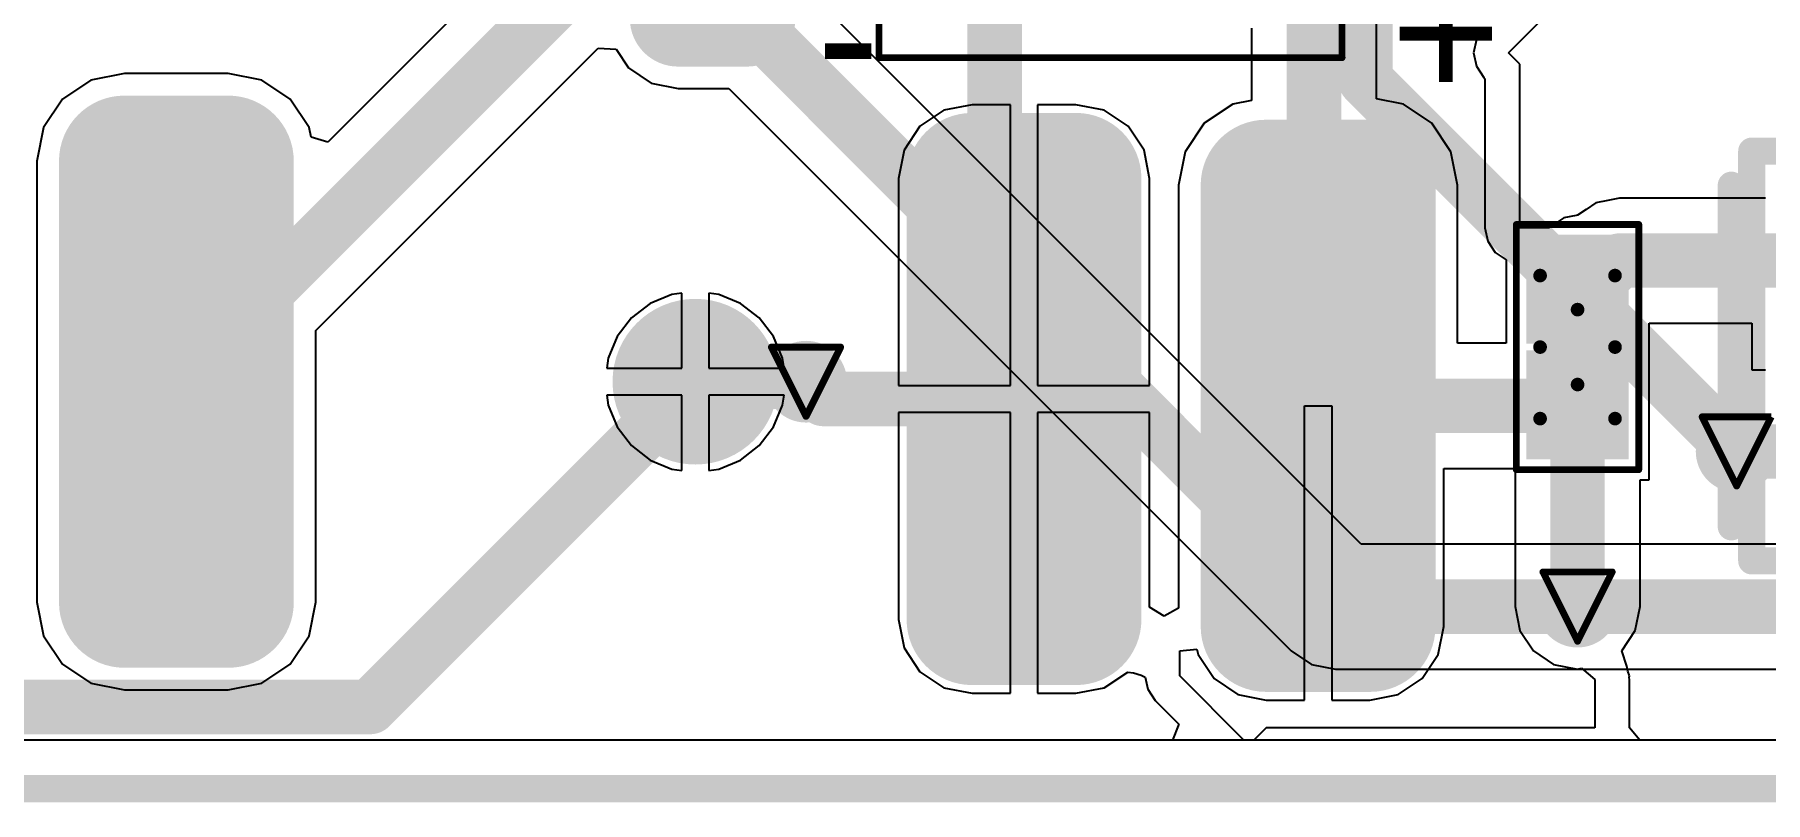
# Model space of a CAD drawing. Header units: millimetres. Extents: x 9.6 to 105, y 7.6 to 66.9.
# Drawn here: x 63.98 to 76.69, y 8.34 to 13.98 of the extents above; entities that cross this region are included whole.
import ezdxf

# ---------------------------------------------------------------- set-up
doc = ezdxf.new("R2010")
doc.units = ezdxf.units.MM
for name, color, linetype in [('BottomLayer', 5, 'Continuous'), ('BottomPaste', 16, 'Continuous'), ('BottomSolder', 6, 'Continuous'), ('DrillDrawing', 1, 'Continuous'), ('KeepOutLayer', 6, 'Continuous'), ('Mechanical13', 56, 'Continuous'), ('Mechanical15', 56, 'Continuous'), ('Mechanical3', 76, 'Continuous'), ('Mechanical5', 56, 'Continuous'), ('TopLayer', 1, 'Continuous'), ('TopOverlay', 2, 'Continuous'), ('TopPaste', 8, 'Continuous'), ('TopSolder', 216, 'Continuous'), ('ViaHoleLayer', 16, 'Continuous')]:
    doc.layers.add(name, color=color, linetype=linetype)
doc.styles.add('Arial', font='arial.ttf', dxfattribs={"height": 0.2})

msp = doc.modelspace()

# ---------------------------------------------------------------- hatches: boundary and pattern name
at = {"layer": 'BottomLayer'}
h = msp.add_hatch(color=5, dxfattribs=at)
edge = h.paths.add_edge_path()
edge.add_arc((68.707, 14.097), 0.254, 180, 270)
edge.add_line((68.707, 13.843), (69.215, 13.843))
edge.add_arc((69.215, 14.097), 0.254, 270, 360)
edge.add_line((69.469, 14.097), (69.469, 14.605))
edge.add_arc((69.215, 14.605), 0.254, 0, 90)
edge.add_line((69.215, 14.859), (68.707, 14.859))
edge.add_arc((68.707, 14.605), 0.254, 90, 180)
edge.add_line((68.453, 14.605), (68.453, 14.097))
h = msp.add_hatch(color=5, dxfattribs=at)
edge = h.paths.add_edge_path()
edge.add_arc((64.643, 13.049), 0.381, 90, 180)
edge.add_line((64.262, 13.049), (64.262, 9.811))
edge.add_arc((64.643, 9.811), 0.381, 180, 270)
edge.add_line((64.643, 9.43), (65.405, 9.43))
edge.add_arc((65.405, 9.811), 0.381, 270, 360)
edge.add_line((65.786, 9.811), (65.786, 13.049))
edge.add_arc((65.405, 13.049), 0.381, 0, 90)
edge.add_line((65.405, 13.43), (64.643, 13.43))
h = msp.add_hatch(color=5, dxfattribs=at)
edge = h.paths.add_edge_path()
edge.add_arc((68.834, 11.43), 0.508, 0, 360)
h = msp.add_hatch(color=5, dxfattribs=at)
edge = h.paths.add_edge_path()
edge.add_arc((69.647, 11.43), 0.2, 0, 360)
h = msp.add_hatch(color=5, dxfattribs=at)
edge = h.paths.add_edge_path()
edge.add_arc((76.479, 10.918), 0.2, 0, 360)
h = msp.add_hatch(color=5, dxfattribs=at)
edge = h.paths.add_edge_path()
edge.add_arc((75.311, 9.779), 0.2, 0, 360)
at = {"layer": 'BottomPaste'}
h = msp.add_hatch(color=16, dxfattribs=at)
edge = h.paths.add_edge_path()
edge.add_arc((68.707, 14.097), 0.204, 180, 270)
edge.add_line((68.707, 13.893), (69.215, 13.893))
edge.add_arc((69.215, 14.097), 0.204, 270, 360)
edge.add_line((69.419, 14.097), (69.419, 14.605))
edge.add_arc((69.215, 14.605), 0.204, 0, 90)
edge.add_line((69.215, 14.809), (68.707, 14.809))
edge.add_arc((68.707, 14.605), 0.204, 90, 180)
edge.add_line((68.503, 14.605), (68.503, 14.097))
h = msp.add_hatch(color=16, dxfattribs=at)
edge = h.paths.add_edge_path()
edge.add_arc((64.643, 13.049), 0.331, 90, 180)
edge.add_line((64.312, 13.049), (64.312, 9.811))
edge.add_arc((64.643, 9.811), 0.331, 180, 270)
edge.add_line((64.643, 9.48), (65.405, 9.48))
edge.add_arc((65.405, 9.811), 0.331, 270, 360)
edge.add_line((65.736, 9.811), (65.736, 13.049))
edge.add_arc((65.405, 13.049), 0.331, 0, 90)
edge.add_line((65.405, 13.38), (64.643, 13.38))
h = msp.add_hatch(color=16, dxfattribs=at)
edge = h.paths.add_edge_path()
edge.add_arc((68.834, 11.43), 0.458, 0, 360)
at = {"layer": 'BottomSolder'}
h = msp.add_hatch(color=6, dxfattribs=at)
edge = h.paths.add_edge_path()
edge.add_arc((68.707, 14.097), 0.354, 180, 270)
edge.add_line((68.707, 13.743), (69.215, 13.743))
edge.add_arc((69.215, 14.097), 0.354, 270, 360)
edge.add_line((69.569, 14.097), (69.569, 14.605))
edge.add_arc((69.215, 14.605), 0.354, 0, 90)
edge.add_line((69.215, 14.959), (68.707, 14.959))
edge.add_arc((68.707, 14.605), 0.354, 90, 180)
edge.add_line((68.353, 14.605), (68.353, 14.097))
h = msp.add_hatch(color=6, dxfattribs=at)
edge = h.paths.add_edge_path()
edge.add_arc((64.643, 13.049), 0.481, 90, 180)
edge.add_line((64.162, 13.049), (64.162, 9.811))
edge.add_arc((64.643, 9.811), 0.481, 180, 270)
edge.add_line((64.643, 9.33), (65.405, 9.33))
edge.add_arc((65.405, 9.811), 0.481, 270, 360)
edge.add_line((65.886, 9.811), (65.886, 13.049))
edge.add_arc((65.405, 13.049), 0.481, 0, 90)
edge.add_line((65.405, 13.53), (64.643, 13.53))
h = msp.add_hatch(color=6, dxfattribs=at)
edge = h.paths.add_edge_path()
edge.add_arc((68.834, 11.43), 0.608, 0, 360)
h = msp.add_hatch(color=6, dxfattribs=at)
edge = h.paths.add_edge_path()
edge.add_arc((69.647, 11.43), 0.3, 0, 360)
h = msp.add_hatch(color=6, dxfattribs=at)
edge = h.paths.add_edge_path()
edge.add_arc((76.479, 10.918), 0.3, 0, 360)
h = msp.add_hatch(color=6, dxfattribs=at)
edge = h.paths.add_edge_path()
edge.add_arc((75.311, 9.779), 0.3, 0, 360)
at = {"layer": 'TopLayer'}
h = msp.add_hatch(color=1, dxfattribs=at)
edge = h.paths.add_edge_path()
edge.add_arc((70.866, 12.922), 0.381, 90, 180)
edge.add_line((70.485, 12.922), (70.485, 9.684))
edge.add_arc((70.866, 9.684), 0.381, 180, 270)
edge.add_line((70.866, 9.303), (71.628, 9.303))
edge.add_arc((71.628, 9.684), 0.381, 270, 360)
edge.add_line((72.009, 9.684), (72.009, 12.922))
edge.add_arc((71.628, 12.922), 0.381, 0, 90)
edge.add_line((71.628, 13.303), (70.866, 13.303))
h = msp.add_hatch(color=1, dxfattribs=at)
edge = h.paths.add_edge_path()
edge.add_arc((73.025, 12.872), 0.381, 90, 180)
edge.add_line((72.644, 12.872), (72.644, 9.634))
edge.add_arc((73.025, 9.634), 0.381, 180, 270)
edge.add_line((73.025, 9.253), (73.787, 9.253))
edge.add_arc((73.787, 9.634), 0.381, 270, 360)
edge.add_line((74.168, 9.634), (74.168, 12.872))
edge.add_arc((73.787, 12.872), 0.381, 0, 90)
edge.add_line((73.787, 13.253), (73.025, 13.253))
for points in [[(75.586, 11.809), (75.036, 11.809), (75.036, 12.409), (75.586, 12.409)], [(75.586, 10.959), (75.036, 10.959), (75.036, 11.559), (75.586, 11.559)]]:
    msp.add_hatch(color=1, dxfattribs=at).paths.add_polyline_path(points)
h = msp.add_hatch(color=1, dxfattribs=at)
edge = h.paths.add_edge_path()
edge.add_arc((69.647, 11.43), 0.2, 0, 360)
h = msp.add_hatch(color=1, dxfattribs=at)
edge = h.paths.add_edge_path()
edge.add_arc((76.479, 10.918), 0.2, 0, 360)
h = msp.add_hatch(color=1, dxfattribs=at)
edge = h.paths.add_edge_path()
edge.add_arc((75.311, 9.779), 0.2, 0, 360)
at = {"layer": 'TopPaste'}
h = msp.add_hatch(color=8, dxfattribs=at)
edge = h.paths.add_edge_path()
edge.add_arc((70.866, 12.922), 0.331, 90, 180)
edge.add_line((70.535, 12.922), (70.535, 9.684))
edge.add_arc((70.866, 9.684), 0.331, 180, 270)
edge.add_line((70.866, 9.353), (71.628, 9.353))
edge.add_arc((71.628, 9.684), 0.331, 270, 360)
edge.add_line((71.959, 9.684), (71.959, 12.922))
edge.add_arc((71.628, 12.922), 0.331, 0, 90)
edge.add_line((71.628, 13.253), (70.866, 13.253))
h = msp.add_hatch(color=8, dxfattribs=at)
edge = h.paths.add_edge_path()
edge.add_arc((73.025, 12.872), 0.331, 90, 180)
edge.add_line((72.694, 12.872), (72.694, 9.634))
edge.add_arc((73.025, 9.634), 0.331, 180, 270)
edge.add_line((73.025, 9.303), (73.787, 9.303))
edge.add_arc((73.787, 9.634), 0.331, 270, 360)
edge.add_line((74.118, 9.634), (74.118, 12.872))
edge.add_arc((73.787, 12.872), 0.331, 0, 90)
edge.add_line((73.787, 13.203), (73.025, 13.203))
for points in [[(75.536, 11.859), (75.086, 11.859), (75.086, 12.359), (75.536, 12.359)], [(75.536, 11.009), (75.086, 11.009), (75.086, 11.509), (75.536, 11.509)]]:
    msp.add_hatch(color=8, dxfattribs=at).paths.add_polyline_path(points)
at = {"layer": 'TopSolder'}
h = msp.add_hatch(color=216, dxfattribs=at)
edge = h.paths.add_edge_path()
edge.add_arc((70.866, 12.922), 0.481, 90, 180)
edge.add_line((70.385, 12.922), (70.385, 9.684))
edge.add_arc((70.866, 9.684), 0.481, 180, 270)
edge.add_line((70.866, 9.203), (71.628, 9.203))
edge.add_arc((71.628, 9.684), 0.481, 270, 360)
edge.add_line((72.109, 9.684), (72.109, 12.922))
edge.add_arc((71.628, 12.922), 0.481, 0, 90)
edge.add_line((71.628, 13.403), (70.866, 13.403))
h = msp.add_hatch(color=216, dxfattribs=at)
edge = h.paths.add_edge_path()
edge.add_arc((73.025, 12.872), 0.481, 90, 180)
edge.add_line((72.544, 12.872), (72.544, 9.634))
edge.add_arc((73.025, 9.634), 0.481, 180, 270)
edge.add_line((73.025, 9.153), (73.787, 9.153))
edge.add_arc((73.787, 9.634), 0.481, 270, 360)
edge.add_line((74.268, 9.634), (74.268, 12.872))
edge.add_arc((73.787, 12.872), 0.481, 0, 90)
edge.add_line((73.787, 13.353), (73.025, 13.353))
for points in [[(75.686, 11.709), (74.936, 11.709), (74.936, 12.509), (75.686, 12.509)], [(75.686, 10.859), (74.936, 10.859), (74.936, 11.659), (75.686, 11.659)]]:
    msp.add_hatch(color=216, dxfattribs=at).paths.add_polyline_path(points)
h = msp.add_hatch(color=216, dxfattribs=at)
edge = h.paths.add_edge_path()
edge.add_arc((69.647, 11.43), 0.3, 0, 360)
h = msp.add_hatch(color=216, dxfattribs=at)
edge = h.paths.add_edge_path()
edge.add_arc((76.479, 10.918), 0.3, 0, 360)
h = msp.add_hatch(color=216, dxfattribs=at)
edge = h.paths.add_edge_path()
edge.add_arc((75.311, 9.779), 0.3, 0, 360)
at = {"layer": 'ViaHoleLayer'}
h = msp.add_hatch(color=16, dxfattribs=at)
edge = h.paths.add_edge_path()
edge.add_arc((69.647, 11.43), 0.1, 0, 360)
h = msp.add_hatch(color=16, dxfattribs=at)
edge = h.paths.add_edge_path()
edge.add_arc((76.479, 10.918), 0.1, 0, 360)
h = msp.add_hatch(color=16, dxfattribs=at)
edge = h.paths.add_edge_path()
edge.add_arc((75.311, 9.779), 0.1, 0, 360)

# ---------------------------------------------------------------- linework, layer by layer
at = {"layer": 'BottomLayer'}
for p, q in [((67.621, 14.675), (66.135, 13.189)), ((73.723, 10.238), (69.729, 14.232)), ((66.048, 11.805), (68.121, 13.878)), ((68.121, 13.878), (68.253, 13.87)), ((68.253, 13.87), (68.344, 13.734)), ((68.344, 13.734), (68.51, 13.622)), ((64.397, 13.643), (64.188, 13.504)), ((64.643, 13.692), (64.397, 13.643)), ((65.405, 13.692), (64.643, 13.692)), ((65.651, 13.643), (65.405, 13.692)), ((65.86, 13.504), (65.651, 13.643)), ((68.51, 13.622), (68.707, 13.583)), ((64.188, 13.504), (64.049, 13.295)), ((65.999, 13.295), (65.86, 13.504)), ((68.707, 13.583), (69.08, 13.583)), ((69.08, 13.583), (73.209, 9.455)), ((64.049, 13.295), (64, 13.049)), ((66.013, 13.226), (65.999, 13.295)), ((66.135, 13.189), (66.013, 13.226)), ((64, 13.049), (64, 9.811)), ((68.734, 12.081), (68.662, 12.071)), ((68.734, 11.53), (68.734, 12.081)), ((69.006, 12.071), (68.934, 12.081)), ((68.934, 12.081), (68.934, 11.53)), ((68.502, 12.005), (68.365, 11.899)), ((68.662, 12.071), (68.502, 12.005)), ((69.166, 12.005), (69.006, 12.071)), ((69.303, 11.899), (69.166, 12.005)), ((68.365, 11.899), (68.259, 11.762)), ((69.409, 11.762), (69.303, 11.899)), ((66.048, 9.811), (66.048, 11.805)), ((68.259, 11.762), (68.193, 11.602)), ((69.475, 11.602), (69.409, 11.762)), ((68.193, 11.602), (68.183, 11.53)), ((69.485, 11.53), (69.475, 11.602)), ((68.183, 11.53), (68.734, 11.53)), ((68.934, 11.53), (69.485, 11.53)), ((68.734, 11.33), (68.183, 11.33)), ((68.183, 11.33), (68.193, 11.258)), ((68.734, 10.779), (68.734, 11.33)), ((69.485, 11.33), (68.934, 11.33)), ((68.934, 11.33), (68.934, 10.779)), ((69.475, 11.258), (69.485, 11.33)), ((68.193, 11.258), (68.259, 11.098)), ((69.409, 11.098), (69.475, 11.258)), ((68.259, 11.098), (68.365, 10.961)), ((69.303, 10.961), (69.409, 11.098)), ((68.365, 10.961), (68.502, 10.855)), ((69.166, 10.855), (69.303, 10.961)), ((68.502, 10.855), (68.662, 10.789)), ((69.006, 10.789), (69.166, 10.855)), ((68.662, 10.789), (68.734, 10.779)), ((68.934, 10.779), (69.006, 10.789)), ((77.704, 10.238), (73.723, 10.238)), ((64, 9.811), (64.049, 9.565)), ((65.999, 9.565), (66.048, 9.811)), ((64.049, 9.565), (64.188, 9.356)), ((65.86, 9.356), (65.999, 9.565)), ((73.209, 9.455), (73.357, 9.355)), ((64.188, 9.356), (64.397, 9.217)), ((65.651, 9.217), (65.86, 9.356)), ((73.357, 9.355), (73.533, 9.32)), ((73.533, 9.32), (79.621, 9.32)), ((64.397, 9.217), (64.643, 9.168)), ((64.643, 9.168), (65.405, 9.168)), ((65.405, 9.168), (65.651, 9.217)), ((101.261, 8.799), (13.293, 8.799))]:
    msp.add_line(p, q, dxfattribs=at)
at = {"layer": 'BottomLayer', "const_width": 0.4}
for points in [[(73.754, 13.644), (73.754, 19.43)], [(65.024, 11.43), (67.945, 14.351)], [(68.961, 14.351), (73.533, 9.779)], [(73.754, 13.644), (76.479, 10.918)], [(66.446, 9.042), (68.834, 11.43)], [(68.834, 11.43), (69.647, 11.43)], [(73.533, 9.779), (75.311, 9.779)], [(75.311, 9.779), (79.621, 9.779)], [(61.976, 9.042), (66.446, 9.042)]]:
    msp.add_lwpolyline(points, dxfattribs=at)
at = {"layer": 'BottomLayer', "const_width": 0.2}
for points in [[(73.654, 13.644, 1), (73.854, 13.644, 1)], [(73.654, 13.644, 1), (73.854, 13.644, 1)], [(64.924, 11.43, 1), (65.124, 11.43, 1)], [(68.734, 11.43, 1), (68.934, 11.43, 1)], [(68.734, 11.43, 1), (68.934, 11.43, 1)], [(69.547, 11.43, 1), (69.747, 11.43, 1)], [(76.379, 10.918, 1), (76.579, 10.918, 1)], [(73.433, 9.779, 1), (73.633, 9.779, 1)], [(73.433, 9.779, 1), (73.633, 9.779, 1)], [(75.211, 9.779, 1), (75.411, 9.779, 1)], [(75.211, 9.779, 1), (75.411, 9.779, 1)], [(66.346, 9.042, 1), (66.546, 9.042, 1)], [(66.346, 9.042, 1), (66.546, 9.042, 1)]]:
    msp.add_lwpolyline(points, format="xyb", close=True, dxfattribs=at)
at = {"layer": 'DrillDrawing', "const_width": 0.0508}
for points in [[(69.393, 11.684), (69.901, 11.684)], [(69.393, 11.684), (69.647, 11.176)], [(69.647, 11.176), (69.901, 11.684)], [(76.225, 11.172), (76.733, 11.172)], [(76.225, 11.172), (76.479, 10.664)], [(76.479, 10.664), (76.733, 11.172)], [(75.057, 10.033), (75.565, 10.033)], [(75.057, 10.033), (75.311, 9.525)], [(75.311, 9.525), (75.565, 10.033)]]:
    msp.add_lwpolyline(points, dxfattribs=at)
at = {"layer": 'DrillDrawing', "const_width": 0.0254}
for points in [[(69.38, 11.684, 1), (69.405, 11.684, 1)], [(69.38, 11.684, 1), (69.405, 11.684, 1)], [(69.888, 11.684, 1), (69.913, 11.684, 1)], [(69.888, 11.684, 1), (69.913, 11.684, 1)], [(69.634, 11.176, 1), (69.659, 11.176, 1)], [(69.634, 11.176, 1), (69.659, 11.176, 1)], [(76.213, 11.172, 1), (76.238, 11.172, 1)], [(76.213, 11.172, 1), (76.238, 11.172, 1)], [(76.467, 10.664, 1), (76.492, 10.664, 1)], [(76.467, 10.664, 1), (76.492, 10.664, 1)], [(75.044, 10.033, 1), (75.07, 10.033, 1)], [(75.044, 10.033, 1), (75.07, 10.033, 1)], [(75.552, 10.033, 1), (75.578, 10.033, 1)], [(75.552, 10.033, 1), (75.578, 10.033, 1)], [(75.298, 9.525, 1), (75.324, 9.525, 1)], [(75.298, 9.525, 1), (75.324, 9.525, 1)]]:
    msp.add_lwpolyline(points, format="xyb", close=True, dxfattribs=at)
at = {"layer": 'KeepOutLayer', "const_width": 0.2}
msp.add_lwpolyline([(13.277, 8.442), (101.277, 8.442)], dxfattribs=at)
at = {"layer": 'Mechanical13', "const_width": 0.1}
for points in [[(75.036, 11.159), (75.036, 12.209)], [(75.036, 12.209), (75.586, 12.209)], [(75.586, 11.159), (75.586, 12.209)], [(75.036, 11.159), (75.586, 11.159)]]:
    msp.add_lwpolyline(points, dxfattribs=at)
at = {"layer": 'Mechanical13', "const_width": 0.05}
for points in [[(75.011, 12.209, 1), (75.061, 12.209, 1)], [(75.011, 12.209, 1), (75.061, 12.209, 1)], [(75.561, 12.209, 1), (75.611, 12.209, 1)], [(75.561, 12.209, 1), (75.611, 12.209, 1)], [(75.011, 11.159, 1), (75.061, 11.159, 1)], [(75.011, 11.159, 1), (75.061, 11.159, 1)], [(75.561, 11.159, 1), (75.611, 11.159, 1)], [(75.561, 11.159, 1), (75.611, 11.159, 1)]]:
    msp.add_lwpolyline(points, format="xyb", close=True, dxfattribs=at)
at = {"layer": 'Mechanical15'}
for points, const_width in [([(70.182, 13.809), (70.182, 15.909)], 0.05), ([(73.582, 13.809), (73.582, 15.909)], 0.05), ([(70.182, 13.809), (73.582, 13.809)], 0.05), ([(74.861, 10.784), (74.861, 12.584)], 0.05), ([(74.861, 12.584), (75.761, 12.584)], 0.05), ([(75.761, 10.784), (75.761, 12.584)], 0.05), ([(75.311, 11.409), (75.311, 11.959)], 0.1), ([(75.036, 11.684), (75.586, 11.684)], 0.1), ([(74.861, 10.784), (75.761, 10.784)], 0.05)]:
    msp.add_lwpolyline(points, dxfattribs=dict(at, const_width=const_width))
for points, const_width in [([(70.169, 13.809, 1), (70.194, 13.809, 1)], 0.025), ([(70.169, 13.809, 1), (70.194, 13.809, 1)], 0.025), ([(73.57, 13.809, 1), (73.595, 13.809, 1)], 0.025), ([(73.57, 13.809, 1), (73.595, 13.809, 1)], 0.025), ([(74.849, 12.584, 1), (74.874, 12.584, 1)], 0.025), ([(74.849, 12.584, 1), (74.874, 12.584, 1)], 0.025), ([(75.748, 12.584, 1), (75.773, 12.584, 1)], 0.025), ([(75.748, 12.584, 1), (75.773, 12.584, 1)], 0.025), ([(75.286, 11.959, 1), (75.336, 11.959, 1)], 0.05), ([(75.011, 11.684, 1), (75.061, 11.684, 1)], 0.05), ([(75.561, 11.684, 1), (75.611, 11.684, 1)], 0.05), ([(75.286, 11.409, 1), (75.336, 11.409, 1)], 0.05), ([(74.849, 10.784, 1), (74.874, 10.784, 1)], 0.025), ([(74.849, 10.784, 1), (74.874, 10.784, 1)], 0.025), ([(75.748, 10.784, 1), (75.773, 10.784, 1)], 0.025), ([(75.748, 10.784, 1), (75.773, 10.784, 1)], 0.025)]:
    msp.add_lwpolyline(points, format="xyb", close=True, dxfattribs=dict(at, const_width=const_width))
at = {"layer": 'Mechanical3', "const_width": 0.2}
for points in [[(76.59, 10.115), (76.59, 13.122)], [(76.59, 13.122), (78.096, 13.122)], [(76.59, 10.115), (78.096, 10.115)]]:
    msp.add_lwpolyline(points, dxfattribs=at)
at = {"layer": 'Mechanical3', "const_width": 0.1}
for points in [[(76.54, 13.122, 1), (76.64, 13.122, 1)], [(76.54, 13.122, 1), (76.64, 13.122, 1)], [(76.54, 10.115, 1), (76.64, 10.115, 1)], [(76.54, 10.115, 1), (76.64, 10.115, 1)]]:
    msp.add_lwpolyline(points, format="xyb", close=True, dxfattribs=at)
at = {"layer": 'Mechanical5', "const_width": 0.2}
for points in [[(76.59, 10.115), (76.59, 13.122)], [(76.59, 13.122), (78.096, 13.122)], [(76.59, 10.115), (78.096, 10.115)]]:
    msp.add_lwpolyline(points, dxfattribs=at)
at = {"layer": 'Mechanical5', "const_width": 0.1}
for points in [[(76.54, 13.122, 1), (76.64, 13.122, 1)], [(76.54, 13.122, 1), (76.64, 13.122, 1)], [(76.54, 10.115, 1), (76.64, 10.115, 1)], [(76.54, 10.115, 1), (76.64, 10.115, 1)]]:
    msp.add_lwpolyline(points, format="xyb", close=True, dxfattribs=at)
at = {"layer": 'TopLayer'}
for p, q in [((74.803, 13.843), (75.946, 14.986)), ((73.835, 13.506), (73.835, 14.215)), ((72.917, 14.025), (72.917, 13.494)), ((74.623, 14.023), (74.568, 13.941)), ((74.568, 13.941), (74.548, 13.843)), ((74.548, 13.843), (74.568, 13.745)), ((74.568, 13.745), (74.623, 13.663)), ((74.886, 13.76), (74.803, 13.843)), ((74.886, 12.559), (74.886, 13.76)), ((74.623, 13.663), (74.631, 13.654)), ((74.631, 13.654), (74.631, 12.559)), ((72.917, 13.494), (72.779, 13.466)), ((74.033, 13.466), (73.835, 13.506)), ((70.659, 13.422), (70.483, 13.305)), ((70.866, 13.463), (70.659, 13.422)), ((71.147, 13.463), (70.866, 13.463)), ((71.147, 11.403), (71.147, 13.463)), ((71.628, 13.463), (71.347, 13.463)), ((71.347, 13.463), (71.347, 11.403)), ((71.835, 13.422), (71.628, 13.463)), ((72.011, 13.305), (71.835, 13.422)), ((72.779, 13.466), (72.57, 13.327)), ((74.242, 13.327), (74.033, 13.466)), ((70.483, 13.305), (70.366, 13.129)), ((72.128, 13.129), (72.011, 13.305)), ((72.57, 13.327), (72.431, 13.118)), ((74.381, 13.118), (74.242, 13.327)), ((70.366, 13.129), (70.325, 12.922)), ((72.169, 12.922), (72.128, 13.129)), ((72.431, 13.118), (72.382, 12.872)), ((74.43, 12.872), (74.381, 13.118)), ((70.325, 12.922), (70.325, 11.403)), ((72.169, 11.403), (72.169, 12.922)), ((72.382, 12.872), (72.382, 9.768)), ((74.43, 11.712), (74.43, 12.872)), ((75.445, 12.743), (75.373, 12.695)), ((75.533, 12.76), (75.445, 12.743)), ((75.445, 12.743), (75.445, 12.743)), ((75.445, 12.743), (75.445, 12.743)), ((75.62, 12.778), (75.533, 12.76)), ((76.69, 12.778), (75.62, 12.778)), ((75.136, 12.583), (75.1, 12.559)), ((75.21, 12.633), (75.136, 12.583)), ((75.3, 12.651), (75.21, 12.633)), ((75.21, 12.633), (75.21, 12.633)), ((75.21, 12.633), (75.21, 12.633)), ((75.31, 12.653), (75.3, 12.651)), ((75.373, 12.695), (75.31, 12.653)), ((74.631, 12.559), (74.651, 12.461)), ((74.651, 12.461), (74.706, 12.379)), ((75.1, 12.559), (74.886, 12.559)), ((74.706, 12.379), (74.786, 12.325)), ((74.786, 12.325), (74.786, 11.712)), ((75.836, 10.709), (75.836, 11.86)), ((75.836, 11.86), (76.59, 11.86)), ((76.59, 11.86), (76.59, 11.516)), ((74.786, 11.712), (74.43, 11.712)), ((76.59, 11.516), (76.69, 11.516)), ((70.325, 11.403), (71.147, 11.403)), ((71.347, 11.403), (72.169, 11.403)), ((71.147, 11.203), (70.325, 11.203)), ((70.325, 11.203), (70.325, 9.684)), ((71.147, 9.143), (71.147, 11.203)), ((72.169, 11.203), (71.347, 11.203)), ((71.347, 11.203), (71.347, 9.143)), ((72.169, 9.775), (72.169, 11.203)), ((73.306, 9.093), (73.306, 11.253)), ((73.306, 11.253), (73.506, 11.253)), ((73.506, 11.253), (73.506, 9.093)), ((74.328, 9.634), (74.328, 10.794)), ((74.328, 10.794), (74.852, 10.794)), ((74.852, 10.794), (74.852, 9.779)), ((75.77, 9.779), (75.77, 10.709)), ((75.77, 10.709), (75.836, 10.709)), ((70.325, 9.684), (70.366, 9.477)), ((72.275, 9.708), (72.169, 9.775)), ((72.382, 9.768), (72.275, 9.708)), ((74.852, 9.779), (74.887, 9.603)), ((75.735, 9.603), (75.77, 9.779)), ((74.287, 9.427), (74.328, 9.634)), ((74.887, 9.603), (74.987, 9.455)), ((75.635, 9.455), (75.735, 9.603)), ((70.366, 9.477), (70.483, 9.301)), ((72.39, 9.454), (72.517, 9.466)), ((72.39, 9.271), (72.39, 9.454)), ((72.517, 9.466), (72.525, 9.427)), ((72.525, 9.427), (72.642, 9.251)), ((74.17, 9.251), (74.287, 9.427)), ((74.987, 9.455), (75.135, 9.355)), ((75.673, 9.343), (75.635, 9.455)), ((70.483, 9.301), (70.659, 9.184)), ((71.835, 9.184), (72.008, 9.299)), ((72.008, 9.299), (72.05, 9.292)), ((72.05, 9.292), (72.108, 9.277)), ((72.108, 9.277), (72.137, 9.261)), ((75.135, 9.355), (75.311, 9.32)), ((75.311, 9.32), (75.34, 9.326)), ((75.34, 9.326), (75.438, 9.245)), ((75.681, 9.306), (75.673, 9.343)), ((75.692, 9.27), (75.681, 9.306)), ((70.659, 9.184), (70.866, 9.143)), ((71.628, 9.143), (71.835, 9.184)), ((72.137, 9.261), (72.155, 9.173)), ((72.155, 9.173), (72.21, 9.091)), ((72.862, 8.799), (72.39, 9.271)), ((72.642, 9.251), (72.818, 9.134)), ((73.994, 9.134), (74.17, 9.251)), ((75.438, 9.245), (75.438, 8.89)), ((75.69, 9.258), (75.692, 9.27)), ((75.693, 9.245), (75.69, 9.258)), ((75.693, 8.89), (75.693, 9.245)), ((70.866, 9.143), (71.147, 9.143)), ((71.347, 9.143), (71.628, 9.143)), ((72.21, 9.091), (72.384, 8.916)), ((72.818, 9.134), (73.025, 9.093)), ((73.025, 9.093), (73.306, 9.093)), ((73.506, 9.093), (73.787, 9.093)), ((73.787, 9.093), (73.994, 9.134)), ((72.384, 8.916), (72.336, 8.799)), ((72.336, 8.799), (63.374, 8.799)), ((72.934, 8.799), (72.862, 8.799)), ((73.025, 8.89), (72.934, 8.799)), ((75.438, 8.89), (73.025, 8.89)), ((75.768, 8.799), (75.693, 8.89)), ((88.605, 8.799), (75.768, 8.799))]:
    msp.add_line(p, q, dxfattribs=at)
at = {"layer": 'TopLayer', "const_width": 0.4}
for points in [[(71.032, 13.169), (71.032, 14.859)], [(73.376, 11.283), (73.376, 14.215)], [(71.032, 13.169), (71.247, 12.954)], [(71.247, 11.303), (71.247, 12.954)], [(75.51, 12.209), (75.62, 12.319)], [(75.62, 12.319), (77.343, 12.319)], [(75.311, 12.134), (75.386, 12.209)], [(75.311, 12.109), (75.311, 12.134)], [(75.386, 12.209), (75.51, 12.209)], [(69.647, 11.43), (69.774, 11.303)], [(69.774, 11.303), (71.247, 11.303)], [(73.376, 11.283), (73.406, 11.253)], [(73.406, 11.253), (75.305, 11.253)], [(75.305, 11.253), (75.311, 11.259)], [(75.311, 9.779), (75.311, 11.259)], [(76.479, 10.918), (77.343, 10.918)]]:
    msp.add_lwpolyline(points, dxfattribs=at)
at = {"layer": 'TopLayer', "const_width": 0.2}
for points in [[(70.932, 13.169, 1), (71.132, 13.169, 1)], [(70.932, 13.169, 1), (71.132, 13.169, 1)], [(71.147, 12.954, 1), (71.347, 12.954, 1)], [(71.147, 12.954, 1), (71.347, 12.954, 1)], [(75.52, 12.319, 1), (75.72, 12.319, 1)], [(75.52, 12.319, 1), (75.72, 12.319, 1)], [(75.211, 12.134, 1), (75.411, 12.134, 1)], [(75.211, 12.134, 1), (75.411, 12.134, 1)], [(75.286, 12.209, 1), (75.486, 12.209, 1)], [(75.286, 12.209, 1), (75.486, 12.209, 1)], [(75.41, 12.209, 1), (75.61, 12.209, 1)], [(75.41, 12.209, 1), (75.61, 12.209, 1)], [(75.211, 12.109, 1), (75.411, 12.109, 1)], [(69.547, 11.43, 1), (69.747, 11.43, 1)], [(69.674, 11.303, 1), (69.874, 11.303, 1)], [(69.674, 11.303, 1), (69.874, 11.303, 1)], [(71.147, 11.303, 1), (71.347, 11.303, 1)], [(71.147, 11.303, 1), (71.347, 11.303, 1)], [(73.276, 11.283, 1), (73.476, 11.283, 1)], [(73.276, 11.283, 1), (73.476, 11.283, 1)], [(73.306, 11.253, 1), (73.506, 11.253, 1)], [(73.306, 11.253, 1), (73.506, 11.253, 1)], [(75.205, 11.253, 1), (75.405, 11.253, 1)], [(75.205, 11.253, 1), (75.405, 11.253, 1)], [(75.211, 11.259, 1), (75.411, 11.259, 1)], [(75.211, 11.259, 1), (75.411, 11.259, 1)], [(76.379, 10.918, 1), (76.579, 10.918, 1)], [(75.211, 9.779, 1), (75.411, 9.779, 1)]]:
    msp.add_lwpolyline(points, format="xyb", close=True, dxfattribs=at)
at = {"layer": 'TopOverlay', "const_width": 0.2}
msp.add_lwpolyline([(76.44, 10.365), (76.44, 12.872)], dxfattribs=at)
at = {"layer": 'TopOverlay', "const_width": 0.1}
for points in [[(76.39, 12.872, 1), (76.49, 12.872, 1)], [(76.39, 10.365, 1), (76.49, 10.365, 1)]]:
    msp.add_lwpolyline(points, format="xyb", close=True, dxfattribs=at)

# ---------------------------------------------------------------- texts
at = {"layer": 'TopOverlay', "style": 'Arial'}
for s, p in [('+', (73.936, 13.501)), ('-', (69.723, 13.47))]:
    msp.add_text(s, height=1, dxfattribs=at).set_placement(p)

doc.saveas('drawing.dxf')
